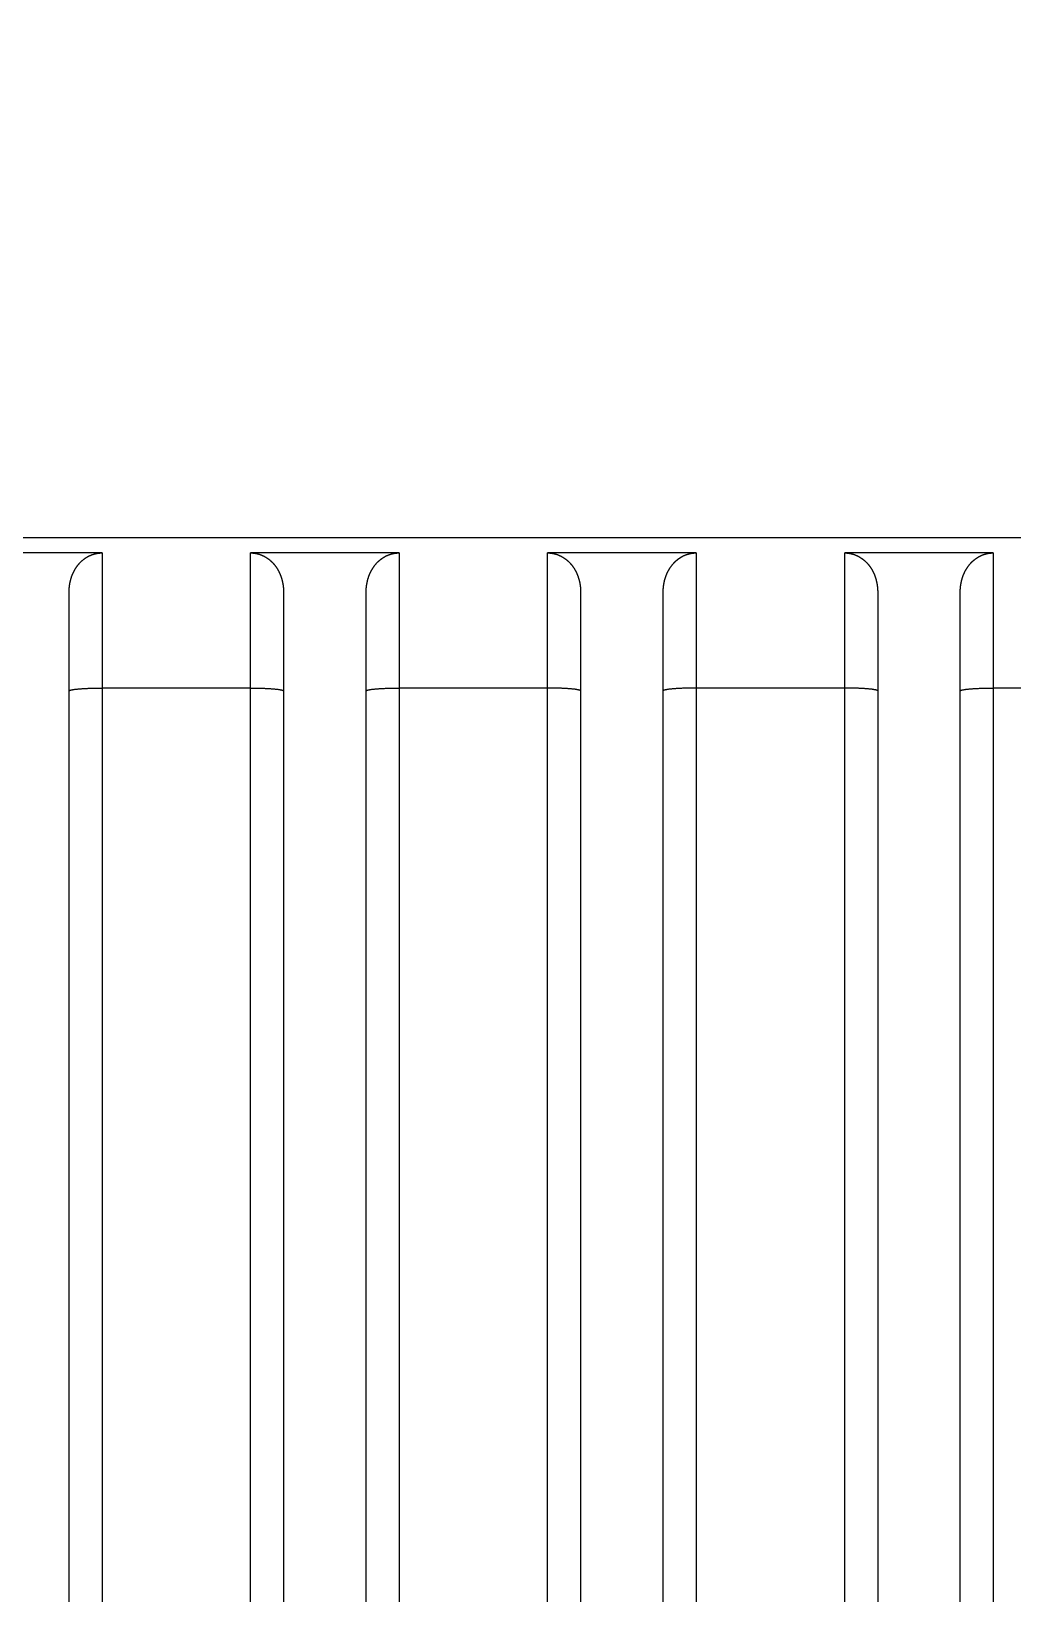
# Model space of a CAD drawing. Header units: millimetres. Extents: x 0 to 840, y -1485 to 297.
# Drawn here: x 86.755 to 87.35, y -1300.065 to -1299.118 of the extents above; entities that cross this region are included whole.
import ezdxf

# ---------------------------------------------------------------- set-up
doc = ezdxf.new("R2010")
doc.units = ezdxf.units.MM

# ---------------------------------------------------------------- blocks, each defined once
blk = doc.blocks.new('OTM30F3M_(40_60_63_80_100_125)')
at = {"linetype": 'Continuous'}
for p, q in [((15.06, 9.99473), (15.06, 9.91282)), ((15.15, 9.91282), (15.15, 9.99473)), ((15.24, 9.99473), (15.24, 9.91282)), ((15.33, 9.91282), (15.33, 9.99473)), ((15.42, 9.99473), (15.42, 9.91282)), ((15.51, 9.91282), (15.51, 9.99473)), ((15.6, 9.99473), (15.6, 9.91282)), ((15.06, 9.91282), (15.06, 8.55827)), ((15.15, 9.91282), (15.06, 9.91282)), ((15.15, 8.55827), (15.15, 9.91282)), ((15.24, 9.91282), (15.24, 8.55827)), ((15.33, 9.91282), (15.24, 9.91282)), ((15.33, 8.55827), (15.33, 9.91282)), ((15.42, 9.91282), (15.42, 8.55827)), ((15.51, 9.91282), (15.42, 9.91282)), ((15.51, 8.55827), (15.51, 9.91282)), ((15.6, 9.91282), (15.6, 8.55827)), ((15.69, 9.91282), (15.6, 9.91282))]:
    blk.add_line(p, q, dxfattribs=at)
for points in [[(8.05, 10.0041), (15.9, 10.0041)], [(15.06, 9.99473), (14.97, 9.99473)], [(15.24, 9.99473), (15.15, 9.99473)], [(15.42, 9.99473), (15.33, 9.99473)], [(15.6, 9.99473), (15.51, 9.99473)], [(15.04, 9.91107), (15.04, 9.97067)], [(15.17, 9.97067), (15.17, 9.91107)], [(15.22, 9.91107), (15.22, 9.97067)], [(15.35, 9.97067), (15.35, 9.91107)], [(15.4, 9.91107), (15.4, 9.97067)], [(15.53, 9.97067), (15.53, 9.91107)], [(15.58, 9.91107), (15.58, 9.97067)], [(15.04, 8.55652), (15.04, 9.91107)], [(15.17, 9.91107), (15.17, 8.55652)], [(15.22, 8.55652), (15.22, 9.91107)], [(15.35, 9.91107), (15.35, 8.55652)], [(15.4, 8.55652), (15.4, 9.91107)], [(15.53, 9.91107), (15.53, 8.55652)], [(15.58, 8.55652), (15.58, 9.91107)]]:
    blk.add_lwpolyline(points, dxfattribs=at)
for points in [[(15.04, 9.97067), (15.04, 9.97096, -0.002264), (15.04, 9.97125, -0.002256), (15.04001, 9.97154, -0.002256), (15.04002, 9.97183, -0.002267), (15.04003, 9.97211, -0.002275), (15.04005, 9.9724, -0.002283), (15.04006, 9.97269, -0.002291), (15.04008, 9.97298, -0.002301), (15.04011, 9.97327, -0.00231), (15.04013, 9.97356, -0.002322), (15.04016, 9.97385, -0.002332), (15.04019, 9.97414, -0.002345), (15.04022, 9.97442, -0.002357), (15.04026, 9.97471, -0.00237), (15.0403, 9.975, -0.002383), (15.04034, 9.97529, -0.002399), (15.04039, 9.97557, -0.002413), (15.04043, 9.97586, -0.002429), (15.04048, 9.97615, -0.002444), (15.04054, 9.97643, -0.002462), (15.04059, 9.97672, -0.002478), (15.04065, 9.977, -0.002497), (15.04071, 9.97728, -0.002515), (15.04078, 9.97757, -0.002535), (15.04084, 9.97785, -0.002553), (15.04091, 9.97813, -0.002574), (15.04099, 9.97841, -0.002594), (15.04106, 9.97869, -0.002617), (15.04114, 9.97897, -0.002637), (15.04122, 9.97924, -0.002661), (15.04131, 9.97952, -0.002683), (15.04139, 9.97979, -0.002708), (15.04148, 9.98007, -0.00273), (15.04158, 9.98034, -0.002754), (15.04167, 9.98061, -0.002783), (15.04177, 9.98088, -0.002815), (15.04188, 9.98115, -0.002828), (15.04198, 9.98142, -0.002834), (15.04209, 9.98169, -0.002842), (15.0422, 9.98196, -0.002852), (15.04232, 9.98222, -0.002862), (15.04244, 9.98249, -0.002875), (15.04256, 9.98275, -0.002887), (15.04268, 9.98301, -0.002903), (15.04281, 9.98327, -0.002917), (15.04294, 9.98353, -0.002935), (15.04308, 9.98379, -0.002951), (15.04321, 9.98405, -0.002971), (15.04335, 9.9843, -0.00299), (15.0435, 9.98455, -0.003012), (15.04364, 9.9848, -0.003033), (15.04379, 9.98505, -0.003058), (15.04394, 9.9853, -0.003081), (15.0441, 9.98554, -0.003108), (15.04426, 9.98579, -0.003133), (15.04442, 9.98603, -0.003161), (15.04458, 9.98627, -0.003189), (15.04475, 9.9865, -0.003222), (15.04492, 9.98674, -0.003248), (15.04509, 9.98697, -0.003275), (15.04527, 9.9872, -0.003315), (15.04545, 9.98742, -0.00337), (15.04563, 9.98765, -0.003408), (15.04581, 9.98787, -0.003437), (15.046, 9.98809, -0.003442), (15.04619, 9.98831, -0.003436), (15.04639, 9.98852, -0.003436), (15.04659, 9.98873, -0.003441), (15.04679, 9.98894, -0.003446), (15.04699, 9.98915, -0.003455), (15.0472, 9.98935, -0.003463), (15.04741, 9.98956, -0.003476), (15.04762, 9.98976, -0.003488), (15.04784, 9.98995, -0.003505), (15.04806, 9.99014, -0.003521), (15.04828, 9.99033, -0.003541), (15.0485, 9.99052, -0.003561), (15.04873, 9.9907, -0.003586), (15.04896, 9.99088, -0.003609), (15.04919, 9.99106, -0.003637), (15.04943, 9.99123, -0.003664), (15.04966, 9.9914, -0.003696), (15.0499, 9.99157, -0.003726), (15.05014, 9.99173, -0.003761), (15.05039, 9.99189, -0.003796), (15.05063, 9.99204, -0.003835), (15.05088, 9.99219, -0.003872), (15.05113, 9.99234, -0.003913), (15.05138, 9.99248, -0.003958), (15.05164, 9.99262, -0.003997), (15.05189, 9.99275, -0.003998), (15.05215, 9.99288, -0.00398), (15.05241, 9.99301, -0.003965), (15.05268, 9.99313, -0.003957), (15.05294, 9.99325, -0.00395), (15.05321, 9.99336, -0.003946), (15.05348, 9.99347, -0.003944), (15.05375, 9.99357, -0.003945), (15.05403, 9.99368, -0.003949), (15.0543, 9.99377, -0.003956), (15.05458, 9.99386, -0.003964), (15.05485, 9.99395, -0.003974), (15.05513, 9.99404, -0.003991), (15.05541, 9.99411, -0.004016), (15.0557, 9.99419, -0.004024), (15.05598, 9.99426, -0.004023), (15.05626, 9.99432, -0.004081), (15.05655, 9.99438, -0.004194), (15.05683, 9.99444, -0.004103), (15.05712, 9.99449, -0.003865), (15.0574, 9.99454, -0.004296), (15.05769, 9.99458, -0.005146), (15.05799, 9.99461, -0.003923), (15.05827, 9.99464, -0.001356), (15.05852, 9.99467, -0.00535), (15.05884, 9.99469, -0.009189), (15.05934, 9.99471, -0.004492), (15.06, 9.99473, -0.002379)], [(15.15, 9.99473), (15.15025, 9.99473, -0.003624), (15.1505, 9.99472, -0.003626), (15.15074, 9.99472, -0.003612), (15.15099, 9.9947, -0.003585), (15.15124, 9.99469, -0.003565), (15.15149, 9.99467, -0.003549), (15.15174, 9.99464, -0.003534), (15.15199, 9.99462, -0.00352), (15.15224, 9.99458, -0.003508), (15.15248, 9.99455, -0.003498), (15.15273, 9.99451, -0.00349), (15.15298, 9.99447, -0.003483), (15.15322, 9.99443, -0.003478), (15.15347, 9.99438, -0.003475), (15.15371, 9.99433, -0.003474), (15.15396, 9.99427, -0.003474), (15.1542, 9.99422, -0.003476), (15.15444, 9.99415, -0.00348), (15.15468, 9.99409, -0.003486), (15.15492, 9.99402, -0.003494), (15.15516, 9.99395, -0.003502), (15.1554, 9.99388, -0.003514), (15.15563, 9.9938, -0.003527), (15.15587, 9.99372, -0.003538), (15.1561, 9.99363, -0.003528), (15.15633, 9.99354, -0.00349), (15.15657, 9.99345, -0.003458), (15.1568, 9.99336, -0.003434), (15.15703, 9.99326, -0.003413), (15.15725, 9.99316, -0.003387), (15.15748, 9.99306, -0.003366), (15.1577, 9.99295, -0.003345), (15.15793, 9.99284, -0.003327), (15.15815, 9.99273, -0.003308), (15.15837, 9.99261, -0.003293), (15.15859, 9.99249, -0.003277), (15.15881, 9.99237, -0.003265), (15.15902, 9.99224, -0.003252), (15.15924, 9.99212, -0.003243), (15.15945, 9.99199, -0.003233), (15.15966, 9.99185, -0.003226), (15.15987, 9.99172, -0.00322), (15.16008, 9.99158, -0.003216), (15.16028, 9.99144, -0.003212), (15.16049, 9.9913, -0.003211), (15.16069, 9.99115, -0.003211), (15.16089, 9.991, -0.003213), (15.16109, 9.99085, -0.003214), (15.16128, 9.9907, -0.003202), (15.16147, 9.99054, -0.003164), (15.16167, 9.99038, -0.003132), (15.16185, 9.99022, -0.003109), (15.16204, 9.99006, -0.003087), (15.16223, 9.98989, -0.003061), (15.16241, 9.98973, -0.003039), (15.16259, 9.98956, -0.003016), (15.16277, 9.98938, -0.002996), (15.16295, 9.98921, -0.002975), (15.16312, 9.98903, -0.002958), (15.1633, 9.98885, -0.002939), (15.16347, 9.98867, -0.002923), (15.16364, 9.98849, -0.002906), (15.16381, 9.98831, -0.002892), (15.16397, 9.98812, -0.002878), (15.16413, 9.98793, -0.002866), (15.16429, 9.98774, -0.002853), (15.16445, 9.98755, -0.002843), (15.16461, 9.98735, -0.002833), (15.16476, 9.98716, -0.002825), (15.16491, 9.98696, -0.002817), (15.16506, 9.98676, -0.002811), (15.16521, 9.98656, -0.002807), (15.16535, 9.98636, -0.002801), (15.16549, 9.98616, -0.002785), (15.16563, 9.98595, -0.002765), (15.16577, 9.98575, -0.002736), (15.16591, 9.98554, -0.002712), (15.16604, 9.98533, -0.002691), (15.16617, 9.98512, -0.002672), (15.1663, 9.98491, -0.00265), (15.16642, 9.98469, -0.002631), (15.16655, 9.98448, -0.002611), (15.16667, 9.98426, -0.002594), (15.16679, 9.98404, -0.002575), (15.16691, 9.98382, -0.002558), (15.16702, 9.9836, -0.002541), (15.16713, 9.98338, -0.002526), (15.16724, 9.98316, -0.002509), (15.16735, 9.98293, -0.002495), (15.16746, 9.98271, -0.00248), (15.16756, 9.98248, -0.002468), (15.16766, 9.98226, -0.002454), (15.16776, 9.98203, -0.002443), (15.16786, 9.9818, -0.002431), (15.16796, 9.98157, -0.00242), (15.16805, 9.98134, -0.002409), (15.16814, 9.98111, -0.002401), (15.16823, 9.98088, -0.002391), (15.16831, 9.98064, -0.002384), (15.1684, 9.98041, -0.002376), (15.16848, 9.98018, -0.002369), (15.16856, 9.97994, -0.002358), (15.16863, 9.97971, -0.002343), (15.16871, 9.97947, -0.002319), (15.16878, 9.97923, -0.0023), (15.16885, 9.979, -0.002285), (15.16892, 9.97876, -0.00227), (15.16898, 9.97852, -0.002253), (15.16905, 9.97828, -0.002238), (15.16911, 9.97804, -0.002222), (15.16917, 9.9778, -0.002208), (15.16923, 9.97756, -0.002193), (15.16928, 9.97732, -0.00218), (15.16933, 9.97707, -0.002165), (15.16939, 9.97683, -0.002153), (15.16943, 9.97659, -0.002139), (15.16948, 9.97634, -0.002127), (15.16953, 9.9761, -0.002114), (15.16957, 9.97585, -0.002103), (15.16961, 9.97561, -0.002091), (15.16965, 9.97536, -0.00208), (15.16968, 9.97512, -0.002068), (15.16972, 9.97487, -0.00206), (15.16975, 9.97462, -0.002053), (15.16978, 9.97438, -0.002039), (15.16981, 9.97413, -0.002018), (15.16984, 9.97388, -0.002026), (15.16986, 9.97364, -0.002054), (15.16988, 9.97339, -0.001993), (15.1699, 9.97314, -0.001867), (15.16992, 9.9729, -0.002035), (15.16994, 9.97265, -0.002369), (15.16995, 9.97239, -0.001843), (15.16997, 9.97215, -0.000834), (15.16998, 9.97194, -0.002565), (15.16998, 9.97166, -0.003916), (15.16999, 9.97123, -0.001886), (15.17, 9.97067, -0.001027)], [(15.22, 9.97067), (15.22, 9.97096, -0.002265), (15.22, 9.97125, -0.002257), (15.22001, 9.97154, -0.002257), (15.22002, 9.97183, -0.002269), (15.22003, 9.97211, -0.002277), (15.22005, 9.9724, -0.002284), (15.22006, 9.97269, -0.002292), (15.22008, 9.97298, -0.002302), (15.22011, 9.97327, -0.002312), (15.22013, 9.97356, -0.002323), (15.22016, 9.97385, -0.002333), (15.22019, 9.97414, -0.002346), (15.22022, 9.97442, -0.002357), (15.22026, 9.97471, -0.002371), (15.2203, 9.975, -0.002384), (15.22034, 9.97529, -0.002399), (15.22039, 9.97557, -0.002413), (15.22043, 9.97586, -0.00243), (15.22048, 9.97615, -0.002445), (15.22054, 9.97643, -0.002462), (15.22059, 9.97672, -0.002479), (15.22065, 9.977, -0.002498), (15.22071, 9.97728, -0.002515), (15.22078, 9.97757, -0.002535), (15.22084, 9.97785, -0.002554), (15.22091, 9.97813, -0.002575), (15.22099, 9.97841, -0.002595), (15.22106, 9.97869, -0.002617), (15.22114, 9.97897, -0.002638), (15.22122, 9.97924, -0.002661), (15.22131, 9.97952, -0.002683), (15.22139, 9.97979, -0.002708), (15.22148, 9.98007, -0.00273), (15.22158, 9.98034, -0.002754), (15.22167, 9.98061, -0.002783), (15.22177, 9.98088, -0.002815), (15.22188, 9.98115, -0.002828), (15.22198, 9.98142, -0.002834), (15.22209, 9.98169, -0.002842), (15.2222, 9.98196, -0.002852), (15.22232, 9.98222, -0.002862), (15.22244, 9.98249, -0.002875), (15.22256, 9.98275, -0.002887), (15.22268, 9.98301, -0.002903), (15.22281, 9.98327, -0.002917), (15.22294, 9.98353, -0.002935), (15.22308, 9.98379, -0.002951), (15.22321, 9.98405, -0.002971), (15.22335, 9.9843, -0.00299), (15.2235, 9.98455, -0.003012), (15.22364, 9.9848, -0.003033), (15.22379, 9.98505, -0.003058), (15.22394, 9.9853, -0.003081), (15.2241, 9.98554, -0.003108), (15.22426, 9.98579, -0.003133), (15.22442, 9.98603, -0.003161), (15.22458, 9.98627, -0.003189), (15.22475, 9.9865, -0.003222), (15.22492, 9.98674, -0.003248), (15.22509, 9.98697, -0.003275), (15.22527, 9.9872, -0.003315), (15.22545, 9.98742, -0.00337), (15.22563, 9.98765, -0.003408), (15.22581, 9.98787, -0.003437), (15.226, 9.98809, -0.003442), (15.22619, 9.98831, -0.003436), (15.22639, 9.98852, -0.003436), (15.22659, 9.98873, -0.003441), (15.22679, 9.98894, -0.003446), (15.22699, 9.98915, -0.003455), (15.2272, 9.98935, -0.003463), (15.22741, 9.98956, -0.003476), (15.22762, 9.98976, -0.003488), (15.22784, 9.98995, -0.003505), (15.22806, 9.99014, -0.003521), (15.22828, 9.99033, -0.003541), (15.2285, 9.99052, -0.003561), (15.22873, 9.9907, -0.003586), (15.22896, 9.99088, -0.003609), (15.22919, 9.99106, -0.003637), (15.22943, 9.99123, -0.003664), (15.22966, 9.9914, -0.003696), (15.2299, 9.99157, -0.003726), (15.23014, 9.99173, -0.003761), (15.23039, 9.99189, -0.003796), (15.23063, 9.99204, -0.003835), (15.23088, 9.99219, -0.003872), (15.23113, 9.99234, -0.003913), (15.23138, 9.99248, -0.003958), (15.23164, 9.99262, -0.003997), (15.23189, 9.99275, -0.003998), (15.23215, 9.99288, -0.00398), (15.23241, 9.99301, -0.003965), (15.23268, 9.99313, -0.003957), (15.23294, 9.99325, -0.00395), (15.23321, 9.99336, -0.003946), (15.23348, 9.99347, -0.003944), (15.23375, 9.99357, -0.003945), (15.23403, 9.99368, -0.003949), (15.2343, 9.99377, -0.003956), (15.23458, 9.99386, -0.003964), (15.23485, 9.99395, -0.003974), (15.23513, 9.99404, -0.003991), (15.23541, 9.99411, -0.004016), (15.2357, 9.99419, -0.004024), (15.23598, 9.99426, -0.004023), (15.23626, 9.99432, -0.004081), (15.23655, 9.99438, -0.004194), (15.23683, 9.99444, -0.004103), (15.23712, 9.99449, -0.003865), (15.2374, 9.99454, -0.004296), (15.23769, 9.99458, -0.005146), (15.23799, 9.99461, -0.003923), (15.23827, 9.99464, -0.001356), (15.23852, 9.99467, -0.005351), (15.23884, 9.99469, -0.009191), (15.23934, 9.99471, -0.004492), (15.24, 9.99473, -0.002378)], [(15.33, 9.99473), (15.33025, 9.99473, -0.003625), (15.3305, 9.99472, -0.003627), (15.33074, 9.99472, -0.003612), (15.33099, 9.9947, -0.003585), (15.33124, 9.99469, -0.003565), (15.33149, 9.99467, -0.003549), (15.33174, 9.99464, -0.003534), (15.33199, 9.99462, -0.00352), (15.33224, 9.99458, -0.003508), (15.33248, 9.99455, -0.003498), (15.33273, 9.99451, -0.00349), (15.33298, 9.99447, -0.003483), (15.33322, 9.99443, -0.003478), (15.33347, 9.99438, -0.003475), (15.33371, 9.99433, -0.003474), (15.33396, 9.99427, -0.003474), (15.3342, 9.99422, -0.003476), (15.33444, 9.99415, -0.00348), (15.33468, 9.99409, -0.003486), (15.33492, 9.99402, -0.003493), (15.33516, 9.99395, -0.003502), (15.3354, 9.99388, -0.003514), (15.33563, 9.9938, -0.003527), (15.33587, 9.99372, -0.003538), (15.3361, 9.99363, -0.003528), (15.33633, 9.99354, -0.00349), (15.33657, 9.99345, -0.003458), (15.3368, 9.99336, -0.003434), (15.33703, 9.99326, -0.003413), (15.33725, 9.99316, -0.003387), (15.33748, 9.99306, -0.003366), (15.3377, 9.99295, -0.003345), (15.33793, 9.99284, -0.003327), (15.33815, 9.99273, -0.003308), (15.33837, 9.99261, -0.003293), (15.33859, 9.99249, -0.003277), (15.33881, 9.99237, -0.003265), (15.33902, 9.99224, -0.003252), (15.33924, 9.99212, -0.003243), (15.33945, 9.99199, -0.003233), (15.33966, 9.99185, -0.003226), (15.33987, 9.99172, -0.00322), (15.34008, 9.99158, -0.003216), (15.34028, 9.99144, -0.003212), (15.34049, 9.9913, -0.003211), (15.34069, 9.99115, -0.003211), (15.34089, 9.991, -0.003213), (15.34109, 9.99085, -0.003214), (15.34128, 9.9907, -0.003202), (15.34147, 9.99054, -0.003164), (15.34167, 9.99038, -0.003132), (15.34185, 9.99022, -0.003109), (15.34204, 9.99006, -0.003087), (15.34223, 9.98989, -0.003061), (15.34241, 9.98973, -0.003039), (15.34259, 9.98956, -0.003016), (15.34277, 9.98938, -0.002996), (15.34295, 9.98921, -0.002975), (15.34312, 9.98903, -0.002958), (15.3433, 9.98885, -0.002939), (15.34347, 9.98867, -0.002923), (15.34364, 9.98849, -0.002906), (15.34381, 9.98831, -0.002892), (15.34397, 9.98812, -0.002878), (15.34413, 9.98793, -0.002866), (15.34429, 9.98774, -0.002853), (15.34445, 9.98755, -0.002843), (15.34461, 9.98735, -0.002833), (15.34476, 9.98716, -0.002825), (15.34491, 9.98696, -0.002817), (15.34506, 9.98676, -0.002811), (15.34521, 9.98656, -0.002807), (15.34535, 9.98636, -0.002801), (15.34549, 9.98616, -0.002785), (15.34563, 9.98595, -0.002765), (15.34577, 9.98575, -0.002736), (15.34591, 9.98554, -0.002712), (15.34604, 9.98533, -0.002691), (15.34617, 9.98512, -0.002672), (15.3463, 9.98491, -0.00265), (15.34642, 9.98469, -0.002631), (15.34655, 9.98448, -0.002611), (15.34667, 9.98426, -0.002594), (15.34679, 9.98404, -0.002575), (15.34691, 9.98382, -0.002558), (15.34702, 9.9836, -0.002541), (15.34713, 9.98338, -0.002526), (15.34724, 9.98316, -0.002509), (15.34735, 9.98293, -0.002495), (15.34746, 9.98271, -0.00248), (15.34756, 9.98248, -0.002468), (15.34766, 9.98226, -0.002454), (15.34776, 9.98203, -0.002443), (15.34786, 9.9818, -0.002431), (15.34796, 9.98157, -0.00242), (15.34805, 9.98134, -0.002409), (15.34814, 9.98111, -0.002401), (15.34823, 9.98088, -0.002391), (15.34831, 9.98064, -0.002384), (15.3484, 9.98041, -0.002376), (15.34848, 9.98018, -0.002369), (15.34856, 9.97994, -0.002358), (15.34863, 9.97971, -0.002343), (15.34871, 9.97947, -0.002319), (15.34878, 9.97923, -0.0023), (15.34885, 9.979, -0.002285), (15.34892, 9.97876, -0.00227), (15.34898, 9.97852, -0.002253), (15.34905, 9.97828, -0.002238), (15.34911, 9.97804, -0.002222), (15.34917, 9.9778, -0.002208), (15.34923, 9.97756, -0.002193), (15.34928, 9.97732, -0.00218), (15.34933, 9.97707, -0.002165), (15.34939, 9.97683, -0.002153), (15.34943, 9.97659, -0.002139), (15.34948, 9.97634, -0.002127), (15.34953, 9.9761, -0.002114), (15.34957, 9.97585, -0.002103), (15.34961, 9.97561, -0.002091), (15.34965, 9.97536, -0.00208), (15.34968, 9.97512, -0.002068), (15.34972, 9.97487, -0.00206), (15.34975, 9.97462, -0.002053), (15.34978, 9.97438, -0.002039), (15.34981, 9.97413, -0.002018), (15.34984, 9.97388, -0.002026), (15.34986, 9.97364, -0.002054), (15.34988, 9.97339, -0.001993), (15.3499, 9.97314, -0.001869), (15.34992, 9.9729, -0.002034), (15.34994, 9.97265, -0.002364), (15.34995, 9.97239, -0.001844), (15.34997, 9.97215, -0.000856), (15.34998, 9.97194, -0.002558), (15.34998, 9.97166, -0.003851), (15.34999, 9.97123, -0.001851), (15.35, 9.97067, -0.001011)], [(15.4, 9.97067), (15.4, 9.97096, -0.002267), (15.4, 9.97125, -0.002259), (15.40001, 9.97154, -0.002259), (15.40002, 9.97183, -0.00227), (15.40003, 9.97211, -0.002278), (15.40005, 9.9724, -0.002286), (15.40006, 9.97269, -0.002293), (15.40008, 9.97298, -0.002303), (15.40011, 9.97327, -0.002313), (15.40013, 9.97356, -0.002324), (15.40016, 9.97385, -0.002334), (15.40019, 9.97414, -0.002347), (15.40022, 9.97442, -0.002358), (15.40026, 9.97471, -0.002372), (15.4003, 9.975, -0.002385), (15.40034, 9.97529, -0.0024), (15.40039, 9.97557, -0.002414), (15.40043, 9.97586, -0.00243), (15.40048, 9.97615, -0.002446), (15.40054, 9.97643, -0.002463), (15.40059, 9.97672, -0.002479), (15.40065, 9.977, -0.002498), (15.40071, 9.97728, -0.002516), (15.40078, 9.97757, -0.002536), (15.40084, 9.97785, -0.002554), (15.40091, 9.97813, -0.002575), (15.40099, 9.97841, -0.002595), (15.40106, 9.97869, -0.002617), (15.40114, 9.97897, -0.002638), (15.40122, 9.97924, -0.002661), (15.40131, 9.97952, -0.002683), (15.40139, 9.97979, -0.002708), (15.40148, 9.98007, -0.00273), (15.40158, 9.98034, -0.002755), (15.40167, 9.98061, -0.002783), (15.40177, 9.98088, -0.002815), (15.40188, 9.98115, -0.002828), (15.40198, 9.98142, -0.002834), (15.40209, 9.98169, -0.002842), (15.4022, 9.98196, -0.002852), (15.40232, 9.98222, -0.002862), (15.40244, 9.98249, -0.002875), (15.40256, 9.98275, -0.002887), (15.40268, 9.98301, -0.002903), (15.40281, 9.98327, -0.002917), (15.40294, 9.98353, -0.002935), (15.40308, 9.98379, -0.002951), (15.40321, 9.98405, -0.002971), (15.40335, 9.9843, -0.00299), (15.4035, 9.98455, -0.003012), (15.40364, 9.9848, -0.003033), (15.40379, 9.98505, -0.003058), (15.40394, 9.9853, -0.003081), (15.4041, 9.98554, -0.003108), (15.40426, 9.98579, -0.003133), (15.40442, 9.98603, -0.003161), (15.40458, 9.98627, -0.003189), (15.40475, 9.9865, -0.003222), (15.40492, 9.98674, -0.003248), (15.40509, 9.98697, -0.003275), (15.40527, 9.9872, -0.003315), (15.40545, 9.98742, -0.00337), (15.40563, 9.98765, -0.003408), (15.40581, 9.98787, -0.003437), (15.406, 9.98809, -0.003442), (15.40619, 9.98831, -0.003436), (15.40639, 9.98852, -0.003436), (15.40659, 9.98873, -0.003441), (15.40679, 9.98894, -0.003446), (15.40699, 9.98915, -0.003455), (15.4072, 9.98935, -0.003463), (15.40741, 9.98956, -0.003476), (15.40762, 9.98976, -0.003488), (15.40784, 9.98995, -0.003505), (15.40806, 9.99014, -0.003521), (15.40828, 9.99033, -0.003541), (15.4085, 9.99052, -0.003561), (15.40873, 9.9907, -0.003586), (15.40896, 9.99088, -0.003609), (15.40919, 9.99106, -0.003637), (15.40943, 9.99123, -0.003664), (15.40966, 9.9914, -0.003696), (15.4099, 9.99157, -0.003726), (15.41014, 9.99173, -0.003761), (15.41039, 9.99189, -0.003796), (15.41063, 9.99204, -0.003835), (15.41088, 9.99219, -0.003872), (15.41113, 9.99234, -0.003913), (15.41138, 9.99248, -0.003958), (15.41164, 9.99262, -0.003997), (15.41189, 9.99275, -0.003998), (15.41215, 9.99288, -0.00398), (15.41241, 9.99301, -0.003965), (15.41268, 9.99313, -0.003957), (15.41294, 9.99325, -0.00395), (15.41321, 9.99336, -0.003946), (15.41348, 9.99347, -0.003944), (15.41375, 9.99357, -0.003945), (15.41403, 9.99368, -0.003949), (15.4143, 9.99377, -0.003956), (15.41458, 9.99386, -0.003964), (15.41485, 9.99395, -0.003974), (15.41513, 9.99404, -0.003991), (15.41541, 9.99411, -0.004016), (15.4157, 9.99419, -0.004024), (15.41598, 9.99426, -0.004023), (15.41626, 9.99432, -0.004081), (15.41655, 9.99438, -0.004194), (15.41683, 9.99444, -0.004103), (15.41712, 9.99449, -0.003865), (15.4174, 9.99454, -0.004296), (15.41769, 9.99458, -0.005146), (15.41799, 9.99461, -0.003923), (15.41827, 9.99464, -0.001355), (15.41852, 9.99467, -0.005353), (15.41884, 9.99469, -0.009193), (15.41934, 9.99471, -0.004492), (15.42, 9.99473, -0.002378)], [(15.51, 9.99473), (15.51025, 9.99473, -0.003625), (15.5105, 9.99472, -0.003627), (15.51074, 9.99472, -0.003613), (15.51099, 9.9947, -0.003585), (15.51124, 9.99469, -0.003565), (15.51149, 9.99467, -0.003549), (15.51174, 9.99464, -0.003534), (15.51199, 9.99462, -0.00352), (15.51224, 9.99458, -0.003508), (15.51248, 9.99455, -0.003498), (15.51273, 9.99451, -0.00349), (15.51298, 9.99447, -0.003483), (15.51322, 9.99443, -0.003478), (15.51347, 9.99438, -0.003475), (15.51371, 9.99433, -0.003473), (15.51396, 9.99427, -0.003474), (15.5142, 9.99422, -0.003476), (15.51444, 9.99415, -0.00348), (15.51468, 9.99409, -0.003486), (15.51492, 9.99402, -0.003493), (15.51516, 9.99395, -0.003502), (15.5154, 9.99388, -0.003514), (15.51563, 9.9938, -0.003527), (15.51587, 9.99372, -0.003538), (15.5161, 9.99363, -0.003528), (15.51633, 9.99354, -0.00349), (15.51657, 9.99345, -0.003458), (15.5168, 9.99336, -0.003434), (15.51703, 9.99326, -0.003413), (15.51725, 9.99316, -0.003387), (15.51748, 9.99306, -0.003366), (15.5177, 9.99295, -0.003345), (15.51793, 9.99284, -0.003327), (15.51815, 9.99273, -0.003308), (15.51837, 9.99261, -0.003293), (15.51859, 9.99249, -0.003277), (15.51881, 9.99237, -0.003265), (15.51902, 9.99224, -0.003252), (15.51924, 9.99212, -0.003243), (15.51945, 9.99199, -0.003233), (15.51966, 9.99185, -0.003226), (15.51987, 9.99172, -0.00322), (15.52008, 9.99158, -0.003216), (15.52028, 9.99144, -0.003212), (15.52049, 9.9913, -0.003211), (15.52069, 9.99115, -0.003211), (15.52089, 9.991, -0.003213), (15.52109, 9.99085, -0.003214), (15.52128, 9.9907, -0.003202), (15.52147, 9.99054, -0.003164), (15.52167, 9.99038, -0.003132), (15.52185, 9.99022, -0.003109), (15.52204, 9.99006, -0.003087), (15.52223, 9.98989, -0.003061), (15.52241, 9.98973, -0.003039), (15.52259, 9.98956, -0.003016), (15.52277, 9.98938, -0.002996), (15.52295, 9.98921, -0.002975), (15.52312, 9.98903, -0.002958), (15.5233, 9.98885, -0.002939), (15.52347, 9.98867, -0.002923), (15.52364, 9.98849, -0.002906), (15.52381, 9.98831, -0.002892), (15.52397, 9.98812, -0.002878), (15.52413, 9.98793, -0.002866), (15.52429, 9.98774, -0.002853), (15.52445, 9.98755, -0.002843), (15.52461, 9.98735, -0.002833), (15.52476, 9.98716, -0.002825), (15.52491, 9.98696, -0.002817), (15.52506, 9.98676, -0.002811), (15.52521, 9.98656, -0.002807), (15.52535, 9.98636, -0.002801), (15.52549, 9.98616, -0.002785), (15.52563, 9.98595, -0.002765), (15.52577, 9.98575, -0.002736), (15.52591, 9.98554, -0.002712), (15.52604, 9.98533, -0.002691), (15.52617, 9.98512, -0.002672), (15.5263, 9.98491, -0.00265), (15.52642, 9.98469, -0.002631), (15.52655, 9.98448, -0.002611), (15.52667, 9.98426, -0.002594), (15.52679, 9.98404, -0.002575), (15.52691, 9.98382, -0.002558), (15.52702, 9.9836, -0.002541), (15.52713, 9.98338, -0.002526), (15.52724, 9.98316, -0.002509), (15.52735, 9.98293, -0.002495), (15.52746, 9.98271, -0.00248), (15.52756, 9.98248, -0.002468), (15.52766, 9.98226, -0.002454), (15.52776, 9.98203, -0.002443), (15.52786, 9.9818, -0.002431), (15.52796, 9.98157, -0.00242), (15.52805, 9.98134, -0.002409), (15.52814, 9.98111, -0.002401), (15.52823, 9.98088, -0.002391), (15.52831, 9.98064, -0.002384), (15.5284, 9.98041, -0.002376), (15.52848, 9.98018, -0.002369), (15.52856, 9.97994, -0.002358), (15.52863, 9.97971, -0.002343), (15.52871, 9.97947, -0.002319), (15.52878, 9.97923, -0.0023), (15.52885, 9.979, -0.002285), (15.52892, 9.97876, -0.00227), (15.52898, 9.97852, -0.002253), (15.52905, 9.97828, -0.002238), (15.52911, 9.97804, -0.002222), (15.52917, 9.9778, -0.002208), (15.52923, 9.97756, -0.002193), (15.52928, 9.97732, -0.00218), (15.52933, 9.97707, -0.002165), (15.52939, 9.97683, -0.002153), (15.52943, 9.97659, -0.002139), (15.52948, 9.97634, -0.002127), (15.52953, 9.9761, -0.002114), (15.52957, 9.97585, -0.002103), (15.52961, 9.97561, -0.002091), (15.52965, 9.97536, -0.00208), (15.52968, 9.97512, -0.002068), (15.52972, 9.97487, -0.00206), (15.52975, 9.97462, -0.002053), (15.52978, 9.97438, -0.002039), (15.52981, 9.97413, -0.002017), (15.52984, 9.97388, -0.002026), (15.52986, 9.97364, -0.002057), (15.52988, 9.97339, -0.001992), (15.5299, 9.97314, -0.001854), (15.52992, 9.9729, -0.002038), (15.52994, 9.97265, -0.002418), (15.52995, 9.97239, -0.001832), (15.52997, 9.97215, -0.000622), (15.52998, 9.97194, -0.002629), (15.52998, 9.97166, -0.004554), (15.52999, 9.97123, -0.002231), (15.53, 9.97067, -0.001182)], [(15.58, 9.97067), (15.58, 9.97096, -0.002268), (15.58, 9.97125, -0.00226), (15.58001, 9.97154, -0.00226), (15.58002, 9.97183, -0.002271), (15.58003, 9.97211, -0.002279), (15.58005, 9.9724, -0.002287), (15.58006, 9.97269, -0.002294), (15.58008, 9.97298, -0.002305), (15.58011, 9.97327, -0.002314), (15.58013, 9.97356, -0.002325), (15.58016, 9.97385, -0.002335), (15.58019, 9.97414, -0.002348), (15.58022, 9.97442, -0.002359), (15.58026, 9.97471, -0.002373), (15.5803, 9.975, -0.002386), (15.58034, 9.97529, -0.002401), (15.58039, 9.97557, -0.002415), (15.58043, 9.97586, -0.002431), (15.58048, 9.97615, -0.002446), (15.58054, 9.97643, -0.002464), (15.58059, 9.97672, -0.00248), (15.58065, 9.977, -0.002499), (15.58071, 9.97728, -0.002516), (15.58078, 9.97757, -0.002536), (15.58084, 9.97785, -0.002555), (15.58091, 9.97813, -0.002576), (15.58099, 9.97841, -0.002595), (15.58106, 9.97869, -0.002618), (15.58114, 9.97897, -0.002638), (15.58122, 9.97924, -0.002661), (15.58131, 9.97952, -0.002683), (15.58139, 9.97979, -0.002708), (15.58148, 9.98007, -0.00273), (15.58158, 9.98034, -0.002755), (15.58167, 9.98061, -0.002783), (15.58177, 9.98088, -0.002815), (15.58188, 9.98115, -0.002828), (15.58198, 9.98142, -0.002834), (15.58209, 9.98169, -0.002842), (15.5822, 9.98196, -0.002852), (15.58232, 9.98222, -0.002862), (15.58244, 9.98249, -0.002875), (15.58256, 9.98275, -0.002887), (15.58268, 9.98301, -0.002903), (15.58281, 9.98327, -0.002917), (15.58294, 9.98353, -0.002935), (15.58308, 9.98379, -0.002951), (15.58321, 9.98405, -0.002971), (15.58335, 9.9843, -0.00299), (15.5835, 9.98455, -0.003012), (15.58364, 9.9848, -0.003033), (15.58379, 9.98505, -0.003058), (15.58394, 9.9853, -0.003081), (15.5841, 9.98554, -0.003108), (15.58426, 9.98579, -0.003133), (15.58442, 9.98603, -0.003161), (15.58458, 9.98627, -0.003189), (15.58475, 9.9865, -0.003222), (15.58492, 9.98674, -0.003248), (15.58509, 9.98697, -0.003275), (15.58527, 9.9872, -0.003315), (15.58545, 9.98742, -0.00337), (15.58563, 9.98765, -0.003408), (15.58581, 9.98787, -0.003437), (15.586, 9.98809, -0.003442), (15.58619, 9.98831, -0.003436), (15.58639, 9.98852, -0.003436), (15.58659, 9.98873, -0.003441), (15.58679, 9.98894, -0.003446), (15.58699, 9.98915, -0.003455), (15.5872, 9.98935, -0.003463), (15.58741, 9.98956, -0.003476), (15.58762, 9.98976, -0.003488), (15.58784, 9.98995, -0.003505), (15.58806, 9.99014, -0.003521), (15.58828, 9.99033, -0.003541), (15.5885, 9.99052, -0.003561), (15.58873, 9.9907, -0.003586), (15.58896, 9.99088, -0.003609), (15.58919, 9.99106, -0.003637), (15.58943, 9.99123, -0.003664), (15.58966, 9.9914, -0.003696), (15.5899, 9.99157, -0.003726), (15.59014, 9.99173, -0.003761), (15.59039, 9.99189, -0.003796), (15.59063, 9.99204, -0.003835), (15.59088, 9.99219, -0.003872), (15.59113, 9.99234, -0.003913), (15.59138, 9.99248, -0.003958), (15.59164, 9.99262, -0.003997), (15.59189, 9.99275, -0.003998), (15.59215, 9.99288, -0.00398), (15.59241, 9.99301, -0.003965), (15.59268, 9.99313, -0.003957), (15.59294, 9.99325, -0.00395), (15.59321, 9.99336, -0.003946), (15.59348, 9.99347, -0.003944), (15.59375, 9.99357, -0.003945), (15.59403, 9.99368, -0.003949), (15.5943, 9.99377, -0.003956), (15.59458, 9.99386, -0.003964), (15.59485, 9.99395, -0.003974), (15.59513, 9.99404, -0.003991), (15.59541, 9.99411, -0.004016), (15.5957, 9.99419, -0.004024), (15.59598, 9.99426, -0.004023), (15.59626, 9.99432, -0.004081), (15.59655, 9.99438, -0.004194), (15.59683, 9.99444, -0.004103), (15.59712, 9.99449, -0.003865), (15.5974, 9.99454, -0.004296), (15.59769, 9.99458, -0.005147), (15.59799, 9.99461, -0.003923), (15.59827, 9.99464, -0.001354), (15.59852, 9.99467, -0.005354), (15.59884, 9.99469, -0.009195), (15.59934, 9.99471, -0.004492), (15.6, 9.99473, -0.002378)], [(15.04, 9.91107), (15.04002, 9.91116, -0.137418), (15.04009, 9.91124, -0.083148), (15.04021, 9.91133, -0.047188), (15.04038, 9.91141, -0.030368), (15.0406, 9.9115, -0.02), (15.04088, 9.91159, -0.014182), (15.04122, 9.91167, -0.010403), (15.0416, 9.91176, -0.008108), (15.04205, 9.91184, -0.006412), (15.04255, 9.91193, -0.005274), (15.04311, 9.91201, -0.004378), (15.04372, 9.91209, -0.003743), (15.04439, 9.91216, -0.003223), (15.0451, 9.91224, -0.002838), (15.04586, 9.91231, -0.002505), (15.04666, 9.91237, -0.002242), (15.0475, 9.91243, -0.002041), (15.04838, 9.91249, -0.001896), (15.04929, 9.91255, -0.001705), (15.05022, 9.91259, -0.001502), (15.05117, 9.91264, -0.001522), (15.05215, 9.91268, -0.001652), (15.05316, 9.91271, -0.001236), (15.05412, 9.91274, -0.000525), (15.055, 9.91276, -0.001544), (15.05611, 9.91278, -0.00246), (15.0578, 9.9128, -0.001226), (15.06, 9.91282, -0.000668)], [(15.15, 9.91282), (15.15095, 9.91281, -0.001116), (15.15192, 9.91281, -0.001064), (15.1529, 9.9128, -0.001058), (15.15389, 9.91278, -0.001119), (15.15488, 9.91276, -0.001164), (15.15587, 9.91274, -0.001208), (15.15687, 9.91271, -0.001257), (15.15785, 9.91268, -0.001326), (15.15882, 9.91264, -0.0014), (15.15978, 9.91259, -0.00149), (15.16071, 9.91255, -0.001593), (15.16162, 9.91249, -0.001716), (15.1625, 9.91243, -0.001864), (15.16334, 9.91237, -0.002041), (15.16414, 9.91231, -0.002253), (15.1649, 9.91224, -0.002494), (15.16561, 9.91216, -0.002836), (15.16628, 9.91209, -0.00328), (15.16689, 9.91201, -0.003735), (15.16745, 9.91193, -0.004113), (15.16795, 9.91184, -0.005313), (15.16839, 9.91176, -0.007668), (15.16879, 9.91167, -0.007947), (15.16912, 9.91159, -0.004136), (15.16939, 9.91151, -0.014938), (15.16962, 9.91141, -0.048437), (15.16982, 9.91127, -0.054763), (15.17, 9.91107, -0.047295)], [(15.22, 9.91107), (15.22002, 9.91116, -0.137434), (15.22009, 9.91124, -0.083164), (15.22021, 9.91133, -0.047197), (15.22038, 9.91141, -0.030373), (15.2206, 9.9115, -0.020002), (15.22088, 9.91159, -0.014184), (15.22122, 9.91167, -0.010404), (15.2216, 9.91176, -0.008109), (15.22205, 9.91184, -0.006412), (15.22255, 9.91193, -0.005274), (15.22311, 9.91201, -0.004378), (15.22372, 9.91209, -0.003743), (15.22439, 9.91216, -0.003223), (15.2251, 9.91224, -0.002838), (15.22586, 9.91231, -0.002505), (15.22666, 9.91237, -0.002242), (15.2275, 9.91243, -0.002041), (15.22838, 9.91249, -0.001896), (15.22929, 9.91255, -0.001705), (15.23022, 9.91259, -0.001502), (15.23117, 9.91264, -0.001522), (15.23215, 9.91268, -0.001652), (15.23316, 9.91271, -0.001236), (15.23412, 9.91274, -0.000525), (15.235, 9.91276, -0.001544), (15.23611, 9.91278, -0.00246), (15.2378, 9.9128, -0.001226), (15.24, 9.91282, -0.000668)], [(15.35, 9.91107), (15.34998, 9.91116, 0.13742), (15.34991, 9.91124, 0.08315), (15.34979, 9.91133, 0.047189), (15.34962, 9.91141, 0.030369), (15.3494, 9.9115, 0.02), (15.34912, 9.91159, 0.014182), (15.34878, 9.91167, 0.010403), (15.34839, 9.91176, 0.008108), (15.34795, 9.91184, 0.006412), (15.34745, 9.91193, 0.005274), (15.34689, 9.91201, 0.004378), (15.34628, 9.91209, 0.003743), (15.34561, 9.91216, 0.003223), (15.3449, 9.91224, 0.002838), (15.34414, 9.91231, 0.002505), (15.34334, 9.91237, 0.002242), (15.3425, 9.91243, 0.002041), (15.34162, 9.91249, 0.001896), (15.34071, 9.91255, 0.001705), (15.33978, 9.91259, 0.001502), (15.33883, 9.91264, 0.001522), (15.33785, 9.91268, 0.001652), (15.33684, 9.91271, 0.001236), (15.33588, 9.91274, 0.000525), (15.335, 9.91276, 0.001544), (15.33389, 9.91278, 0.00246), (15.3322, 9.9128, 0.001226), (15.33, 9.91282, 0.000668)], [(15.42, 9.91282), (15.41905, 9.91281, 0.001116), (15.41808, 9.91281, 0.001064), (15.4171, 9.9128, 0.001058), (15.41611, 9.91278, 0.001119), (15.41512, 9.91276, 0.001164), (15.41412, 9.91274, 0.001208), (15.41313, 9.91271, 0.001257), (15.41215, 9.91268, 0.001326), (15.41117, 9.91264, 0.0014), (15.41022, 9.91259, 0.00149), (15.40929, 9.91255, 0.001593), (15.40838, 9.91249, 0.001716), (15.4075, 9.91243, 0.001864), (15.40666, 9.91237, 0.002041), (15.40586, 9.91231, 0.002253), (15.4051, 9.91224, 0.002494), (15.40439, 9.91216, 0.002836), (15.40372, 9.91209, 0.00328), (15.40311, 9.91201, 0.003735), (15.40255, 9.91193, 0.004113), (15.40205, 9.91184, 0.005313), (15.40161, 9.91176, 0.007669), (15.40121, 9.91167, 0.007947), (15.40088, 9.91159, 0.004136), (15.40061, 9.91151, 0.014939), (15.40038, 9.91141, 0.048442), (15.40018, 9.91127, 0.054772), (15.4, 9.91107, 0.047303)], [(15.53, 9.91107), (15.52998, 9.91116, 0.13756), (15.52991, 9.91124, 0.083322), (15.52979, 9.91133, 0.047284), (15.52962, 9.91141, 0.030421), (15.52939, 9.9115, 0.020029), (15.52912, 9.91159, 0.0142), (15.52878, 9.91167, 0.010414), (15.52839, 9.91176, 0.008116), (15.52795, 9.91184, 0.006417), (15.52744, 9.91193, 0.005277), (15.52689, 9.91201, 0.004381), (15.52628, 9.91209, 0.003745), (15.52561, 9.91216, 0.003224), (15.5249, 9.91224, 0.002839), (15.52414, 9.91231, 0.002506), (15.52334, 9.91237, 0.002243), (15.5225, 9.91243, 0.002042), (15.52162, 9.91249, 0.001896), (15.52071, 9.91255, 0.001706), (15.51978, 9.91259, 0.001502), (15.51883, 9.91264, 0.001522), (15.51785, 9.91268, 0.001653), (15.51684, 9.91271, 0.001236), (15.51588, 9.91274, 0.000525), (15.515, 9.91276, 0.001544), (15.51389, 9.91278, 0.00246), (15.5122, 9.9128, 0.001226), (15.51, 9.91282, 0.000668)], [(15.58, 9.91107), (15.58002, 9.91116, -0.137464), (15.58009, 9.91124, -0.083197), (15.58021, 9.91133, -0.047214), (15.58038, 9.91141, -0.030382), (15.5806, 9.9115, -0.020007), (15.58088, 9.91159, -0.014186), (15.58122, 9.91167, -0.010405), (15.58161, 9.91176, -0.00811), (15.58205, 9.91184, -0.006413), (15.58255, 9.91193, -0.005274), (15.58311, 9.91201, -0.004379), (15.58372, 9.91209, -0.003743), (15.58439, 9.91216, -0.003223), (15.5851, 9.91224, -0.002838), (15.58586, 9.91231, -0.002505), (15.58666, 9.91237, -0.002242), (15.5875, 9.91243, -0.002041), (15.58838, 9.91249, -0.001896), (15.58929, 9.91255, -0.001705), (15.59022, 9.91259, -0.001502), (15.59117, 9.91264, -0.001522), (15.59215, 9.91268, -0.001652), (15.59316, 9.91271, -0.001236), (15.59412, 9.91274, -0.000525), (15.595, 9.91276, -0.001544), (15.59611, 9.91278, -0.00246), (15.5978, 9.9128, -0.001226), (15.6, 9.91282, -0.000668)]]:
    blk.add_lwpolyline(points, format="xyb", dxfattribs=at)
at = {"color": 4, "linetype": 'Continuous'}
for points in [[(16.18305, 6.30335, 0), (16.11966, 6.30335, 0), (16.05626, 6.30335)], [(12.69624, 6.30335, 0), (12.63335, 6.30335)], [(12.56945, 6.30335, 0), (12.50405, 6.30335)], [(12.44265, 6.30335, 0), (12.38715, 6.30335, 0), (12.31586, 6.30335, -0.000001), (12.20606, 6.30335, -0.000001), (12.06227, 6.30335, 0)], [(12.14293, 6.29994, 0), (12.21678, 6.29994, 0), (12.29063, 6.29994, 0), (12.36447, 6.29994, 0), (12.43832, 6.29995, 0), (12.51217, 6.29995)], [(12.58602, 6.29995, 0), (12.65987, 6.29995, 0), (12.73372, 6.29995)], [(13.69376, 6.29995, 0), (13.76761, 6.29995)], [(15.39231, 6.29995, 0), (15.46615, 6.29995)], [(15.68784, 6.29995, 0), (15.76154, 6.29995)], [(15.90924, 6.29995, 0), (15.98542, 6.29995)], [(16.20464, 6.29995, 0), (16.33254, 6.29995)], [(16.40629, 6.04101, 0), (16.31255, 6.04101, 0), (16.2188, 6.04101, 0), (16.12506, 6.04101, 0), (16.03131, 6.04101, 0), (15.93757, 6.04101, 0), (15.84382, 6.04101, 0), (15.75008, 6.04101, 0), (15.65633, 6.04101, 0), (15.56259, 6.04101, 0), (15.46884, 6.04101, 0), (15.3751, 6.04101, 0), (15.28135, 6.04101, 0), (15.18761, 6.04101, 0), (15.09386, 6.04101, 0), (15.00012, 6.04101, 0), (14.90637, 6.04101, 0), (14.81263, 6.04101, 0), (14.71888, 6.04101, 0), (14.62514, 6.04101, 0), (14.53139, 6.04101, 0), (14.43765, 6.04101)], [(14.34391, 6.04101, 0), (14.25016, 6.04101, 0), (14.1564, 6.04101)], [(14.06267, 6.04101, 0), (13.96897, 6.04101, 0), (13.87518, 6.04101, 0), (13.78125, 6.04101, 0), (13.68769, 6.04101)], [(13.5947, 6.04101, 0), (13.5002, 6.04101, 0), (13.4035, 6.04101)], [(13.12522, 6.04101, 0), (12.96286, 6.04101)], [(12.87503, 4.16595, 0), (13.00003, 4.16595)], [(13.87503, 4.16596), (14.00003, 4.16596), (14.12504, 4.16596), (14.25003, 4.16596), (14.37503, 4.16596), (14.50003, 4.16596), (14.62505, 4.16596), (14.75003, 4.16596), (14.87497, 4.16596), (15.00003, 4.16596), (15.12529, 4.16596, 0), (15.25003, 4.16596), (15.37404, 4.16596), (15.50003, 4.16596), (15.62898, 4.16596), (15.75003, 4.16596), (15.85948, 4.16596, 0), (16.00003, 4.16596), (16.21652, 4.16596), (16.50004, 4.16596)], [(16.2188, 3.92062, 0), (16.12506, 3.92062)], [(15.46885, 3.92062, 0), (15.3751, 3.92062)], [(15.00013, 3.92062, 0), (14.90638, 3.92062)], [(14.06268, 3.92062, 0), (13.96899, 3.92062)], [(12.94976, 3.65829, 0), (13.06071, 3.65829, 0), (13.17165, 3.65829, 0), (13.2826, 3.65829)], [(13.83733, 3.65829), (13.94828, 3.65829), (14.05922, 3.65829), (14.17017, 3.65829), (14.28111, 3.65829), (14.39206, 3.65829), (14.50301, 3.65829), (14.61395, 3.65829), (14.7249, 3.65829), (14.83586, 3.65829), (14.94679, 3.65829), (15.05768, 3.65829), (15.16868, 3.65829, 0), (15.27985, 3.65829), (15.39057, 3.65829), (15.50063, 3.65829), (15.61247, 3.65829), (15.72691, 3.65829), (15.83436, 3.65829), (15.9315, 3.65829, 0), (16.05625, 3.65829, 0), (16.2484, 3.65829, 0), (16.50004, 3.65829)], [(12.14285, 3.66169, 0.000001), (12.2167, 3.66169, 0.000002), (12.29055, 3.66169, 0.000002), (12.3644, 3.66169, 0), (12.43825, 3.66169, 0), (12.5121, 3.66169, 0), (12.58595, 3.66169, 0), (12.6598, 3.66169)], [(12.73366, 3.66169, 0), (12.80751, 3.66169)], [(13.10291, 3.66169, 0), (13.17676, 3.66169)], [(13.32446, 3.66169, 0), (13.39831, 3.66169)], [(13.84141, 3.66169, 0), (13.91527, 3.66169)], [(14.65377, 3.66169, 0), (14.72762, 3.66169, 0), (14.80147, 3.66169)], [(14.87532, 3.66169, 0), (14.94917, 3.66169)], [(15.09688, 3.66169, 0), (15.17073, 3.66169)], [(15.31843, 3.66169, 0), (15.39229, 3.66169, 0), (15.46613, 3.66169)], [(15.53994, 3.66169, 0), (15.61383, 3.66169)], [(15.76153, 3.66169, 0), (15.83479, 3.66169, 0), (15.90923, 3.66169, 0), (15.98541, 3.66169, 0), (16.05693, 3.66169)], [(16.12159, 3.66169, 0), (16.20463, 3.66169, 0), (16.33254, 3.66169, 0), (16.50004, 3.66169, 0)]]:
    blk.add_lwpolyline(points, format="xyb", dxfattribs=at)

msp = doc.modelspace()

# ---------------------------------------------------------------- block references
msp.add_blockref('OTM30F3M_(40_60_63_80_100_125)', (71.73811, -1309.42863))

doc.saveas('drawing.dxf')
